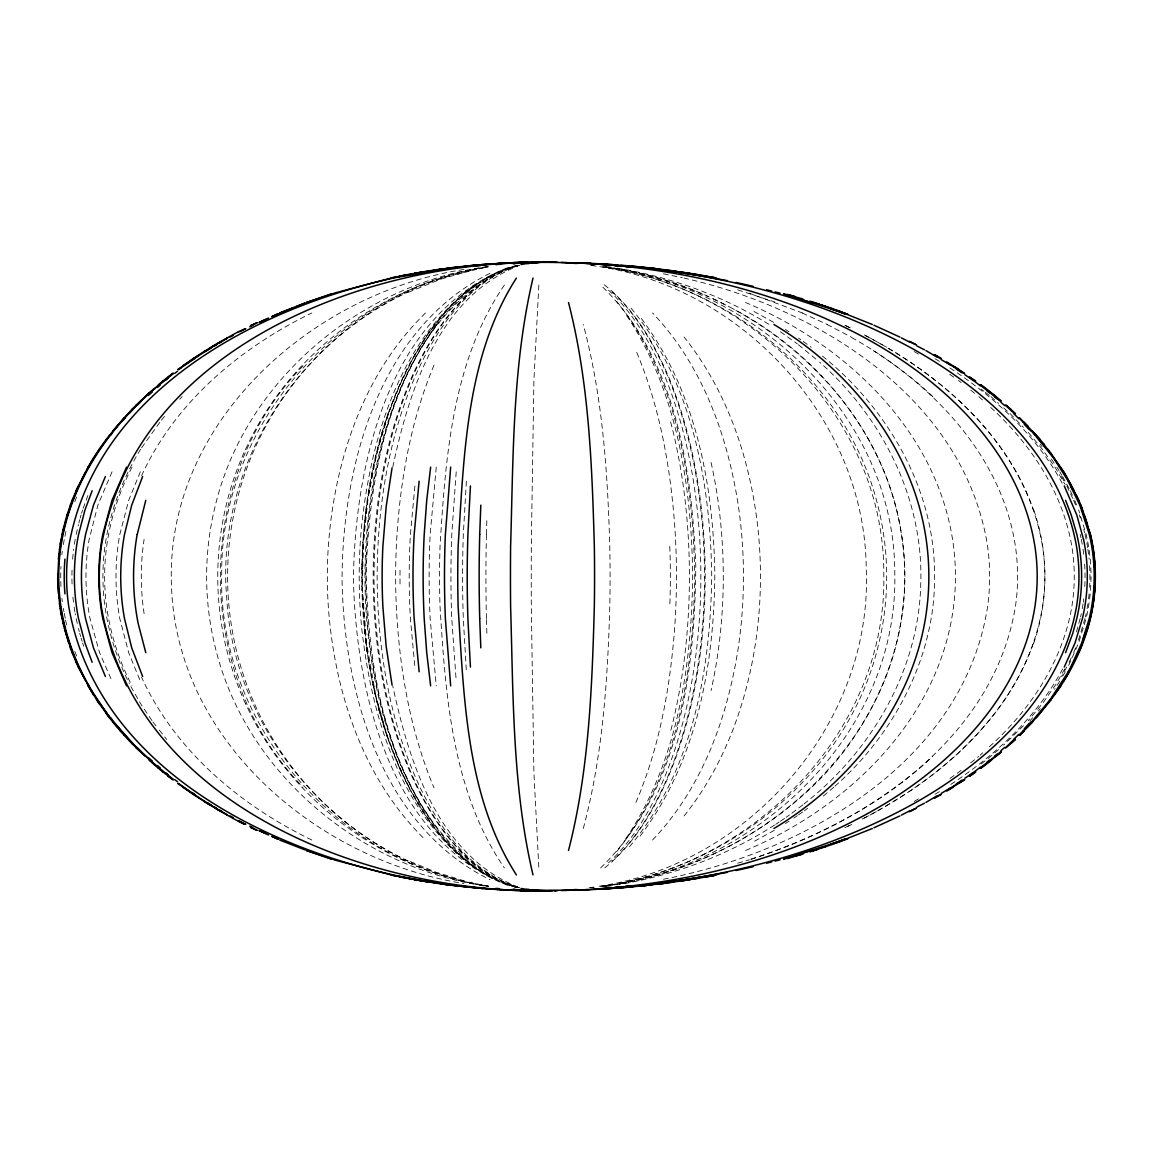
<?xml version="1.0" encoding="UTF-8"?>
<svg xmlns="http://www.w3.org/2000/svg" width="1153" height="1153" viewBox="0 0 1153 1153"><rect width="100%" height="100%" fill="white"/><g stroke="black" fill="none" stroke-linecap="round" stroke-linejoin="round"><path stroke-width="0.75" stroke-dasharray="5 3.75" d="M362.028 564.091L362.028 588.909M361.941 569.049L363.152 539.359M486.436 534.43L486.854 519.729M363.238 544.288L362.431 588.909M363.757 539.359L368.398 495.516L373.586 467.138M466.389 481.219L463.319 534.43A171.35 23.521 90 0 0 463.304 618.584L466.389 671.781M363.526 534.43L365.991 509.986M538.84 285.036L533.897 380.447L531.302 546.306A175.083 3.747 -90 0 0 531.302 606.694L533.897 772.553L538.84 867.964M456.213 471.808L451.774 534.43A171.509 26.966 90 0 0 451.76 618.584L456.213 681.192M414.893 485.961L410.41 534.43A176.078 41.321 -90 0 0 410.396 618.599L414.893 667.039M365.991 509.986C370.084 477.227 377.262 444.784 388.143 413.581M436.252 467.138L430.155 534.43A172.964 33.913 90 0 0 430.141 618.584L436.252 685.862M367.677 500.316C359.722 558.729 360.514 618.541 371.684 676.494M368.585 495.516L376.757 453.302L388.489 413.581M392.755 467.138C409.113 390.42 438.428 297.503 518.129 265.968M63.285 544.634L64.597 537.975M64.928 536.304L65.923 531.317M76.199 534.43L78.418 524.615M374.797 462.497C382.104 430.487 392.179 398.924 407.038 369.565M1080.13 618.57L1076.109 633.271M1084.973 618.57L1078.113 641.385M78.851 522.986L79.701 519.729M583.288 828.503C602.587 756.282 607.66 681.135 609.778 606.694A200.781 27.096 -90 0 0 609.778 546.306C607.66 471.865 602.587 396.718 583.288 324.497M80.177 518.101L81.099 514.858M81.604 513.229L82.627 509.986M388.1 413.495C373.284 456.257 365.27 501.18 362.633 546.306A224.489 92.326 -90 0 0 362.633 606.694C365.27 651.82 373.284 696.743 388.1 739.505M83.16 508.372L87.859 495.516M388.157 413.581C408.349 356.954 441.498 298.656 498.024 272.036M1033.492 643.014C1011.311 706.731 961.717 757.089 906.244 793.509M390.161 409.358L399.947 384.915L412.832 358.583M434.018 365.097C410.036 422.402 399.414 484.505 396.329 546.306A177.648 46.898 -90 0 0 396.329 606.694C399.414 668.495 410.036 730.598 434.018 787.903M74.786 501.656L76.747 496.784M635.966 802.387C659.689 746.856 670.34 686.64 674.75 626.684A277.08 103.064 90 0 0 674.764 526.316C670.34 466.36 659.689 406.144 635.966 350.613M1075.634 647.856L1072.175 655.884M141.531 475.872C174.939 402.296 240.271 347.673 311.872 312.967M140.349 471.808L128.689 500.316L119.811 534.43A174.204 128.689 90 0 0 119.782 618.57L128.689 652.684L140.349 681.192M1069.162 662.269L1071.454 657.484M245.661 449.223C288.351 354.965 379.769 286.333 481.147 267.856M112.043 471.808L97.875 505.144L89.156 539.359A171.105 133.085 90 0 0 90.035 618.57L99.576 652.684L112.043 681.192M132.033 467.138C120.316 489.78 111.899 514.18 107.719 539.359A172.085 129.496 -90 0 0 107.661 613.655C111.971 638.805 120.287 663.22 132.033 685.862M1068.644 665.454L1078.631 643.014L1086.097 618.57A176.625 169.664 90 0 0 1086.155 534.415L1078.631 509.986M409.084 365.847L411.016 362.186M1066.741 667.039L1061.509 676.494M412.976 358.583L427.46 334.918L445.908 311.483M140.637 449.223C122.449 478.798 109.794 511.846 104.966 546.306A212.152 199.858 -90 0 0 104.966 606.694C108.814 633.429 117.102 659.415 129.295 683.498M1065.271 671.781L1061.178 678.843M1062.662 668.913C1036.821 717.209 995.356 755.345 949.913 785.02M1064.781 668.913L1055.442 685.098L1042.326 703.777L1028.231 720.639M414.965 355.038C428.44 331.603 444.986 309.566 465.913 292.286M1059.78 681.192L1054.534 689.335M141.574 447.825L160.339 421.594M625.733 838.808C677.834 761.6 691.814 665.339 692.708 574.021C691.18 484.318 676.97 389.959 625.733 314.192M436.67 324.497C389.714 388.302 370.675 468.363 365.789 546.306A246.166 109.175 -90 0 0 365.789 606.694C370.675 684.637 389.714 764.698 436.67 828.503M504.423 285.036C452.307 360.716 445.548 457.251 440.042 546.306A169.779 30.079 -90 0 0 440.042 606.694C445.548 695.749 452.307 792.284 504.423 867.964M684.104 815.935C727.139 762.147 749.868 694.524 757.68 626.684A279.545 171.163 -90 0 0 757.694 526.316C749.868 458.476 727.139 390.853 684.104 337.065M640.174 836.04C696.556 761.773 714.211 665.367 714.817 574.021C713.491 484.289 695.59 389.844 640.174 316.96M161.406 420.254L166.738 413.495M1038.363 711.012L1040.222 708.764M616.653 851.663C678.54 774.24 693.429 670.325 694.769 574.021C692.766 479.317 677.575 377.377 616.653 301.337M629.466 846.72C692.65 771.789 710.824 669.432 711.718 574.021C710.075 480.224 691.627 379.856 629.466 306.28M1029.744 721.014L1032.699 717.699M179.767 399.197L182.145 396.603M652.54 840.033C702.436 787.787 727.831 716.849 738.453 646.473A290.873 170.63 -90 0 0 738.453 506.527C727.817 436.151 702.436 365.213 652.54 312.967M303.066 365.847C192.796 478.336 192.796 674.664 303.066 787.153M448.445 308.845L458.346 298.973M1023.475 725.713L1003.629 745.141M750.819 859.216C869.276 821.541 993.713 737.877 1015.404 606.694A179.652 153.954 -90 0 0 1015.404 546.306C1002.966 462.699 942.491 394.758 873.282 350.613M425.515 312.967C363.152 373.572 334.399 461.186 328.331 546.306A251.383 137.884 -90 0 0 328.331 606.694C334.399 691.814 363.152 779.428 425.515 840.033M600.612 867.964C679.967 791.145 694.683 671.608 695.807 566.426C691.843 467.657 675.471 356.565 600.612 285.036M980.122 755.186L982.774 752.779M989.404 746.74C1030.148 709.974 1062.562 661.519 1071.814 606.694A182.361 177.648 -90 0 0 1071.814 546.306C1062.562 491.481 1030.148 443.026 989.404 406.26M834.873 786.216C896.328 732.097 937.519 652.036 934.492 569.049C932.518 484.937 885.965 406.678 821.109 355.038M998.541 749.637L988.107 758.559M833.85 787.153L821.109 797.962M460.883 296.667L463.434 294.433M465.999 292.286L479.071 282.557M803.9 804.045C871.25 751.482 918.826 670.484 920.757 583.951C923.755 499.379 882.434 417.372 819.61 362.186M961.155 770.406L949.625 778.693M970.653 762.854L978.796 756.397M802.834 804.909L790.684 814.061M468.594 290.196L473.825 286.232M981.145 763.935L986.723 759.625M474.272 285.036C399.63 340.769 371.136 437.535 361.566 526.316A280.554 146.287 90 0 0 361.566 626.684C371.136 715.465 399.63 812.231 474.272 867.964M804.318 810.775L807.763 808.282M786.144 817.29L789.56 814.883M798.525 814.883L803.165 811.611M780.408 821.239L785.006 818.082M793.812 818.082L797.343 815.675M476.477 284.359L489.881 276.1L487.027 277.599M775.738 824.323L779.241 822.003M904.889 794.417L877.837 810.775M774.557 825.072C727.096 855.685 673.021 875.574 617.388 884.827M785.409 823.545L789.027 821.239M507.19 268.649C459.067 287.183 427.143 331.992 406.029 377.132C377.925 438.644 366.294 506.7 365.775 574.021C365.688 641.587 376.815 709.96 404.271 771.991C425.068 817.78 456.444 863.496 504.538 883.299M501.814 270.825C395.58 326.025 369.234 464.947 366.193 574.021C368.383 683.974 393.115 819.61 496.395 879.681M914.185 801.479L920.108 797.862M935.069 794.23L941.136 790.612M484.505 279.185L487.215 277.599M774.34 830.304L753.947 841.517M869.924 815.085C950.793 771.876 1027.15 701.082 1042.514 606.694A194.987 192.032 -90 0 0 1042.514 546.306C1026.516 448.921 946.267 376.829 862.156 333.923M876.366 811.611L861.305 819.653M489.939 276.1L509.208 267.683M844.875 827.71L851.159 824.568M862.156 819.077L868.44 815.935M492.677 274.673L495.415 273.319M847.325 826.586L852.038 824.323M745.587 850.482C847.109 807.907 939.032 720.106 953.531 606.694A194.641 157.226 -90 0 0 953.531 546.306C939.032 432.894 847.109 345.093 745.587 302.518M408.378 292.286L440.662 279.185L473.811 269.701M489.996 273.319C379.38 327.985 342.614 464.486 342.052 578.979C343.724 691.959 380.879 825.952 489.996 879.681M498.182 272.036L506.484 268.649M500.906 270.825L503.688 269.701M504.538 269.701L515.463 265.968M506.527 268.649L512.033 266.79M751.107 859.216C817.693 837.626 881.541 804.563 932.849 756.397L932.316 756.397M507.608 267.683C388.431 315.115 355.066 463.737 353.409 578.979C356.09 692.766 389.988 838.75 507.608 885.317M510.015 267.683L518.23 265.219M517.25 265.968C468.046 281.909 436.958 328.418 416.507 373.327C388.114 437.809 377.132 508.862 377.146 578.979C377.723 648.808 389.181 719.544 418.222 783.435C438.644 826.932 469.401 871.625 517.25 887.032M449.598 276.1C312.521 315.36 214.054 456.415 226.781 598.825C234.578 740.01 349.431 864.75 488.858 886.21M737.689 863.165L749.421 859.807M454.902 274.673L483.611 267.683M519.398 265.219C468.032 279.703 434.854 327.265 413.451 373.327C384.453 437.621 373.111 508.79 373.14 578.979C373.716 648.894 385.549 719.731 415.21 783.435C436.569 828.056 469.386 873.643 519.282 887.781M519.282 265.219C468.233 280.006 435.358 327.38 414.129 373.327C385.261 437.664 373.99 508.804 374.019 578.979C374.595 648.88 386.341 719.688 415.873 783.435C437.102 827.969 469.66 873.599 519.398 887.781M479.014 267.856C355.455 288.855 244.364 382.897 215.078 506.527A293.121 291.767 -90 0 0 215.063 646.473C244.249 769.455 354.375 863.352 477.256 884.769M663.436 879.22C805.457 851.995 963.346 761.96 987.602 606.694A220.886 219.618 -90 0 0 987.602 546.306C964.47 398.981 819.221 308.673 684.017 278.075M479.071 268.649L488.541 266.79M463.953 269.456C311.224 293.078 164.432 423.439 171.494 586.574C176.899 741.826 317.839 860.167 463.953 883.544M487.805 266.79C340.942 288.827 220.209 424.419 221.707 574.021C217.816 722.931 335.379 860.052 481.147 885M599.185 886.21C749.738 863.986 872.879 722.455 866.234 569.049C865.298 417.227 738.583 282.759 589.111 265.219M602.212 886.21C753.572 865.586 887.479 730.843 883.789 574.021C884.697 419.015 751.857 287.328 602.212 266.79M604.114 886.21C757.045 866.335 898.129 734.086 894.8 574.021C895.204 415.829 755.359 286.607 604.114 266.79M605.815 886.21L611.436 885.317M482.862 267.582L489.737 266.516M608.611 886.21L611.537 885.763M482.574 267.323L487.892 266.516M589.111 887.781L594.155 887.032M590.624 887.868L593.968 887.378M600.655 886.383C728.61 868.497 847.023 774.24 878.082 646.473A289.014 288.971 -90 0 0 878.096 506.527C846.994 378.76 728.624 284.503 600.655 266.617M603.668 886.383L612.459 885.144M932.316 396.603L932.849 396.603C908.088 373.442 880.416 353.524 850.784 337.065M603.668 266.617L610.701 267.611M590.624 265.132L593.968 265.622M479.014 885.144L487.892 886.484M608.611 266.79L611.537 267.237M481.147 885.144L489.737 886.484M605.815 266.79C641.068 272.166 675.629 282.154 708.201 296.667M617.388 268.173C671.651 277.196 724.401 296.335 771.011 325.65M482.804 885.317L487.805 886.21M483.611 885.317L488.541 886.21M481.983 885L468.925 882.175M612.459 267.856C753.428 289.144 887.421 399.197 903.058 546.306A210.293 161.089 -90 0 1 903.058 606.694C887.493 753.14 754.509 863.078 614.203 884.798C680.558 873.397 744.391 845.149 795.844 801.465A436.252 334.211 90 0 0 803.9 794.446C876.121 730.613 917.442 630.633 901.473 534.43C886.902 437.261 818.76 353.928 733.034 308.845M663.436 273.78L682.302 277.714M479.446 884.769C378.717 865.975 288.135 797.458 245.661 703.777M512.033 886.21L517.769 887.781M464.515 880.964L435.964 872.172L408.378 860.715M515.463 887.032L518.302 887.781M514.944 887.032L500.806 882.175L484.303 873.815M737.689 289.835L774.715 301.942M515.535 887.032L507.19 884.351M518.129 887.032C438.428 855.497 409.113 762.58 392.755 685.862M749.133 293.193L802.43 312.967M506.484 884.351L509.323 885.317M510.015 885.317L504.452 883.299M506.527 884.351L500.906 882.175M500.95 882.175L489.881 876.9M802.084 312.967L827.393 324.497M713.246 298.973L728.163 306.28M845.769 325.65L852.038 328.677M844.875 325.29L851.159 328.432M311.872 840.033C240.271 805.327 174.939 750.704 141.531 677.128M753.947 311.483L774.34 322.696M492.677 878.327L481.608 872.172M827.018 324.497L851.202 337.065M864.361 334.918L868.886 337.325M870.4 338.117L886.585 347.255M487.215 875.401C436.987 846.273 407.124 792.529 388.143 739.419M935.069 358.77L941.136 362.388M888.026 348.091C951.081 385.506 1008.789 439.336 1033.492 509.986M914.185 351.521L920.108 355.138M785.409 329.455L789.027 331.761M481.81 872.172L476.405 868.641M949.913 367.98C995.356 397.655 1036.821 435.791 1062.662 484.087M780.408 331.761L797.357 343.882M949.625 374.307L955.506 378.4M798.525 338.117L800.845 339.76M476.477 868.641L471.116 864.822M803.165 341.389L811.15 347.255M470.972 864.822L473.595 866.768M981.145 389.065L983.927 391.213M985.325 392.294L989.505 395.522M431.914 824.323L450.78 846.72L471.202 864.822M798.467 344.718L818.587 361.293M958.446 380.447L961.155 382.594M970.653 390.146L977.441 395.522M468.594 862.804L453.345 849.228L441.253 836.04M990.903 396.603L998.541 403.363M1003.629 407.859L1008.716 412.37M978.796 396.603L982.774 400.221M1009.985 413.495L1023.475 427.287M1028.231 432.361L1042.326 449.223L1055.442 467.902L1064.781 484.087M438.918 833.201C416.276 805.543 400.293 773 388.489 739.419M1040.222 444.236L1042.009 446.499M152.888 721.937L158.22 728.696M159.273 730.051L166.738 739.505M429.81 821.239L411.016 790.814M1051.363 459.038L1055.298 464.818M151.937 720.539L140.637 703.777L130.044 685.098M1056.84 467.138L1059.045 470.64M1059.78 471.808L1061.884 475.324M1062.59 476.506L1069.451 489.146M1061.509 476.506L1065.891 484.39M409.084 787.153L398.217 764.122L387.033 735.153M1066.741 485.961L1072.881 498.716M1070.258 490.731L1073.991 498.716M399.471 768.085L401.23 771.991M1074.711 500.316L1077.997 508.372M1073.602 500.316L1075.634 505.144M74.786 651.344L76.747 656.216M388.157 739.419C377.262 708.216 370.113 675.773 365.991 643.014M82.627 643.014L83.708 646.242M1079.28 514.858L1080.361 518.101M385.606 730.843L387.206 735.153M385.779 730.843L376.945 699.698M81.099 638.142L82.108 641.385M384.396 726.505L378.083 704.238M79.701 633.271L80.638 636.528M378.732 708.764L379.957 713.246M78.418 628.385L79.269 631.642M1083.748 529.515L1084.569 532.787M376.757 699.698L372.808 681.192M375.662 695.115L366.582 643.014L362.763 593.867M77.251 623.485L76.199 618.57A171.566 137.596 -90 0 1 75.19 613.655M63.285 608.366L63.948 611.695M64.265 613.353L65.26 618.354M65.591 620.026L66.586 625.012M366.625 647.856L367.303 652.684M365.991 643.014L362.028 588.909M364.377 628.385L364.867 633.271M486.854 633.271L486.436 618.57M1033.751 509.9A200.838 197.783 90 0 1 1033.751 643.1M74.902 612.012A171.566 137.596 -90 0 1 73.677 603.783M73.475 602.125A171.566 137.596 -90 0 1 72.639 593.867M72.048 583.951A171.566 137.596 -90 0 1 72.048 569.049M72.639 559.133A171.566 137.596 -90 0 1 73.677 549.217M74.368 544.274A171.566 137.596 -90 0 1 75.19 539.345M670.671 422.027A306.294 137.293 -90 0 1 670.671 730.973M1085.045 534.415A171.35 159.1 90 0 1 1087.639 547.574M1087.899 549.217A171.35 159.1 90 0 1 1089.109 559.133M1089.614 565.748A171.35 159.1 90 0 1 1089.614 587.252M1089.109 593.867A171.35 159.1 90 0 1 1088.129 602.125M1087.899 603.783A171.35 159.1 90 0 1 1087.092 608.726M1086.14 613.67A171.35 159.1 90 0 1 1085.434 616.956M486.436 618.556A172.056 16.863 90 0 1 486.436 534.444M144.111 613.655A177.432 126.268 90 0 1 144.111 539.345M408.22 861.046A314.423 314.394 90 0 1 408.22 291.954M608.496 290.181A314.438 157.457 -90 0 1 700.851 576.486A314.438 157.457 -90 0 1 608.496 862.804M612.344 292.012A314.423 160.541 90 0 1 704.512 576.5A314.423 160.541 90 0 1 612.344 860.988M400.033 583.951A175.27 44.549 -90 0 1 400.033 569.049M711.07 462.468A304.608 167.978 90 0 1 711.07 690.532M1080.217 534.415A171.451 157.875 90 0 1 1080.938 537.687M1081.283 539.345A171.451 157.875 90 0 1 1082.235 544.274M1083.027 549.217A171.451 157.875 90 0 1 1083.69 554.175M1084.627 564.091A171.451 157.875 90 0 1 1084.627 588.909M1083.705 598.825A171.451 157.875 90 0 1 1083.272 602.125M1083.027 603.783A171.451 157.875 90 0 1 1082.235 608.726M1081.283 613.655A171.451 157.875 90 0 1 1080.592 616.956M604.143 284.69A314.466 161.103 90 0 1 705.204 576.5A314.466 161.103 90 0 1 604.143 868.324M669.778 546.306A263.994 89.401 -90 0 1 669.778 606.694M245.575 703.82A304.796 304.233 -90 0 1 245.575 449.18M62.276 601.693A171.523 142.741 -90 0 1 61.887 598.349M60.965 586.574A171.523 142.741 -90 0 1 60.965 566.426M61.887 554.651A171.523 142.741 -90 0 1 62.276 551.307M514.944 265.968L512.134 266.79L517.683 265.219L514.944 265.968"/><path stroke-width="1.5" d="M479.706 534.43L480.815 505.144M470.438 485.961L467.902 534.43A171.379 22.181 90 0 0 467.887 618.57L470.438 667.039M58.688 562.433L59.423 554.175M58.371 559.133L59.552 549.232M58.947 554.175L57.65 578.979L59.552 603.768M450.664 467.138L445.375 534.43A171.768 28.926 90 0 0 445.375 618.57L450.664 685.862M59.625 552.532L60.504 545.931M419.13 481.219L414.172 534.43A175.299 39.779 -90 0 0 414.158 618.584L419.13 671.781M430.645 467.138L426.725 500.316L424.218 534.43A173.685 36.002 -90 0 0 424.203 618.599L426.725 652.684L430.645 685.862M59.466 549.232L62.089 534.43M60.749 544.288L61.599 539.359M392.063 467.902L386.183 506.527L382.882 546.306A183.745 54.782 -90 0 0 382.882 606.694L386.183 646.473L392.063 685.098M60.187 544.288L61.037 539.359M137.25 534.43L145.782 500.316M62.003 534.43L63.17 529.515M62.55 534.43L66.168 519.729M63.084 529.515L65.707 519.729M1087.466 628.385L1090.061 618.57A172.229 162.314 90 0 0 1092.237 608.726M1088.893 623.485L1090.118 618.57A173.8 165.369 90 0 0 1090.133 534.415L1080.692 505.144M568.501 850.482C588.981 771.04 592.051 688.327 594.328 606.694A193.2 19.241 -90 0 0 594.328 546.306C592.051 464.673 588.981 381.96 568.501 302.518M533.003 278.075C512.321 365.703 513.33 456.79 510.606 546.306A172.013 9.8 -90 0 0 510.606 606.694C513.33 696.21 512.321 787.297 533.003 874.925M65.62 519.729L67.148 514.858M66.643 518.101L72.048 501.93M1070.748 667.039L1081.73 643.014L1089.239 618.57A171.826 161.261 90 0 0 1089.311 534.415L1079.828 505.144L1068.182 481.219M1087.524 628.385L1080.635 647.856M67.061 514.858L70.391 505.144M1083.388 638.142L1085.016 633.271M70.304 505.144L72.192 500.316M72.106 500.316L78.289 485.961M72.653 500.316L78.735 485.961M92.154 490.731L84.976 509.986L78.591 534.43A171.437 136.674 -90 0 0 78.519 618.584L84.976 643.014L92.154 662.269M1065.588 652.684L1072.78 633.271L1076.787 618.57A171.667 157.298 90 0 0 1076.859 534.415L1071.18 514.858L1065.588 500.316M1080.692 647.856L1069.09 671.781M142.641 476.506L131.73 505.144L124.495 534.43A174.838 128.214 90 0 0 124.495 618.57L131.73 647.856L142.641 676.494M76.055 490.731L88.032 467.138M79.499 484.39L80.998 481.219M105.399 476.506L93.465 505.144L85.567 534.43A171.365 134.469 90 0 0 85.538 618.584L93.465 647.856L105.399 676.494M81.791 479.648L83.376 476.506M1064.277 667.039L1075 643.014L1082.408 618.57A171.004 158.033 90 0 0 1083.561 539.345M126.527 467.138L112.014 500.316L102.776 534.43A172.316 130.894 90 0 0 102.747 618.584L112.014 652.684L126.527 685.862M84.212 474.935L85.87 471.808M1068.182 671.781L1070.863 667.039M86.749 470.251L90.294 464.054M1068.298 671.781L1050.167 699.698L1031.459 722.124M1066.381 676.494L1069.148 671.781M87.959 467.138L90.756 462.497M1063.556 681.192L1066.439 676.494M90.683 462.497L93.595 457.885M91.202 462.497C109.953 430.991 135.449 404.04 163.798 381.009M93.523 457.885L96.549 453.302M1060.904 685.862L1040.121 713.246M96.463 453.302L99.605 448.762M99.533 448.762L106.062 439.754M1050.931 699.698C1069.321 675.658 1083.431 648.116 1090.407 618.57A173.281 164.432 90 0 0 1090.479 534.415L1080.966 505.144L1066.381 476.506M516.4 278.075C466.014 356.508 463.982 456.069 458.13 546.306A169.073 24.602 -90 0 0 458.13 606.694C463.982 696.931 466.014 796.492 516.4 874.925M105.975 439.754L124.077 417.847M1051.248 699.698L1032.31 722.124M110.573 435.301L112.317 433.081M112.864 430.876L132.018 409.358M1036.273 717.699L1040.179 713.246M122.319 421.076L125.173 417.847M1028.433 724.315L1024.296 728.682M1032.612 722.124L1019.656 735.153M129.078 413.581L133.099 409.358M1023.158 730.843L1027.482 726.505M137.005 405.179C91.966 449.511 59.221 509.712 58.76 574.021C57.679 637.984 88.709 698.977 133.099 743.642M1013.674 739.505L1018.618 734.49M1028.505 724.444L1030.969 721.937M131.946 409.358L136.14 405.179M1018.834 735.153L1023.273 730.843M1019.958 735.153L1024.296 730.843M137.207 405.179L141.43 401.028M136.068 405.179L149.126 392.885M140.767 401.028L154.041 388.878M1009.826 743.642L1014.395 739.419L1005.257 747.821M1010.633 743.642L1015.26 739.419M1015.505 739.419L1005.949 747.821M149.054 392.885L173.685 373.327M994.434 756.397L996.999 754.148M1000.847 750.762L1004.695 747.389M148.305 395.45L152.282 391.991M157.572 387.365L160.224 385.059M995.443 756.065L1000.458 751.972M996.235 756.065L1001.193 751.972M1001.438 751.972L986.06 764.122M158.206 384.915L162.991 381.009M165.859 380.043L168.252 378.112M995.543 756.065L980.05 768.085M162.933 381.009L172.719 373.327M986.968 762.119L989.519 760.115M168.179 377.132L173.08 373.327M991.479 760.115L981.088 768.085M973.348 772.553L980.381 767.163M174.881 373.284L177.562 371.237M980.814 768.085L986.103 764.122M178.672 369.565L181.208 367.706M177.648 369.565L188.732 362.186M178.484 369.565L183.572 365.847M183.759 365.847L194.785 358.583M969.745 774.888L972.469 772.957M182.75 365.847L193.257 358.583M969.342 775.868L974.804 771.991M969.976 775.868L975.496 771.991M970.25 775.868L975.712 771.991M188.343 362.186L199.339 355.038M956.212 784.069L961.933 780.221M964.787 778.304L969.068 775.436M195.506 357.704L199.512 355.038M193.2 358.583L204.067 351.535M193.603 358.583L211.042 348.091M963.778 779.673L947.824 789.891M958.734 783.435L964.456 779.673M964.672 779.673L946.454 790.814M773.937 828.503C853.191 780.97 916.246 700.217 927.07 606.694A202.424 159.157 -90 0 0 927.07 546.306C916.246 452.783 853.191 372.03 773.937 324.497M203.995 351.535L209.918 348.091M204.773 351.535L216.058 344.718M947.305 790.814L953.2 787.153M213.838 346.404L216.634 344.718M211.316 347.255L215.525 344.718M209.529 348.091L215.193 344.718M925.974 802.387L936.712 796.046M941.309 793.336L950.504 787.903M215.885 344.718L227.487 338.117M219.459 343.046L222.298 341.389M215.135 344.718L226.968 338.117M216.937 343.882L221.203 341.389M934.319 797.962L940.387 794.417M934.997 797.962L941.324 794.417M221.563 341.389L227.328 338.117M226.608 338.117L232.82 334.918M232.459 334.918L238.44 331.761M230.081 337.065L233.108 335.494M249.769 326.861L252.795 325.29M901.415 815.128L909.097 811.15M916.765 807.158L924.447 803.18M239.781 331.761L245.748 328.677M238.383 331.761L245.229 328.677M909.054 811.611L915.597 808.282M909.688 811.611L916.39 808.282M251.138 325.65L257.278 322.696M250.475 325.65L256.96 322.696M873.945 827.768L899.873 815.935M259.454 322.336L265.81 319.453M272.151 316.571L278.493 313.688M259.079 322.336L268.606 318.012M271.777 316.571L278.132 313.688M872.317 828.503L843.405 840.033L783.651 859.316M280.078 312.967L293.309 307.75M296.609 306.439L304.882 303.167M279.718 312.967L304.565 303.167M838.13 841.517L845.38 838.808M846.461 838.808L831.832 844.155M847.786 838.808L832.408 844.155L840.479 841.517M830.809 844.155L836.674 842.036M825.462 846.72L833.1 844.155M306.208 302.518L332.064 293.741M306.539 302.518L332.352 293.741M816.915 849.228L824.409 846.72M825.649 846.72L809.363 851.663M817.953 849.228L810.357 851.663L818.126 849.228M783.579 858.769L788.738 857.212M799.087 854.114L811.135 850.482M794.042 856.333L802.733 854.027M802.863 854.027L787.211 858.567M333.966 293.193L391.299 278.075M753.197 866.681L736.046 870.529M766.659 863.237L771.717 861.954M775.075 861.089L780.134 859.807M393.144 278.075C254.193 308.845 95.411 392.813 68.776 546.306A169.866 138.274 -90 0 0 68.776 606.694C95.411 760.187 254.193 844.155 393.144 874.925M727.413 872.36L677.834 881.108M521.012 264.556L529.386 263.028M392.553 277.599L400.509 276.1M400.264 276.1L407.831 274.673M392.827 278.075L452.235 267.856L482.415 264.642L474.604 265.219M399.86 276.1L407.513 274.673M391.083 278.075L420.96 272.339M407.211 274.673L415.166 273.319M705.766 876.9L714.428 875.401M706.385 876.9L714.788 875.401M414.878 273.319L422.546 272.036M414.576 273.319L422.128 272.036M706.486 876.9L680.241 880.964M528.189 263.461L543.394 262.062L590.812 263.461M716.676 874.925L647.698 885.144L604.23 889.021M527.67 263.461L540.699 262.091L557.648 262.308M421.998 272.036L429.954 270.825M698.141 878.327L680.731 880.964M429.435 270.825L437.391 269.701M526.229 263.461L540.815 262.091L538.134 262.207M681.005 880.964L689.753 879.681M422.2 272.339L452.062 267.856M420.787 272.339L451.126 267.856M681.337 880.964L663.436 883.299M437.146 269.701L444.842 268.649M436.901 269.701L452.336 267.683M647.265 885.144L665.944 882.679M669.345 882.232L674.433 881.555M663.869 883.299L672.876 882.175M529.414 263.028L540.526 262.091M654.99 884.351L664.315 883.299M655.812 884.351L664.33 883.299L646.3 885.317M451.918 267.683L459.845 266.79M476.607 265.839L481.839 265.248M459.456 266.79L467.369 265.968M450.996 267.856L490.068 263.979M625.344 886.7L630.028 886.21M637.811 886.21L647.107 885.317M638.704 886.21L647.337 885.317M612.805 887.824L618.094 887.291M625.142 886.571L630.432 886.037M467.239 265.968L474.921 265.219M532.21 262.682L534.992 262.408M467.023 265.968L474.762 265.219M614.39 887.781L620.66 887.176M613.05 888.199L623.658 887.176M627.189 886.844L634.265 886.167M639.569 885.648L644.873 885.144M629.307 887.032L638.762 886.21M513.878 263.504L525.999 262.596M648.519 885.144L578.201 890.303M512.854 263.504L527.209 262.538M513.532 263.461L518.504 263.028M620.775 887.781L629.956 887.032L621.381 887.781M512.955 263.461L526.474 262.495C351.795 266.271 134.512 354.115 101.349 546.306A170.082 129.122 -90 0 0 101.349 606.694C133.417 794.95 343.897 883.039 515.175 890.303M566.541 890.303L575.405 889.554M495.804 264.642L499.191 264.354M511.067 263.388L526.359 262.524M577.567 889.539L566.195 890.318M603.653 889.021L612.762 888.444M489.823 263.979L505.461 263.028M593.968 889.338C696.239 882.16 798.784 855.973 886.916 802.387C957.797 758.89 1021.587 691.641 1034.904 606.694A175.818 153.493 -90 0 0 1034.904 546.306C1019.872 451.933 944.221 380.591 863.482 337.065C780.624 292.66 687.375 270.191 593.968 263.662M481.666 264.642L512.84 262.697M481.579 264.642L524.471 262.452L512.465 262.697M587.958 889.539L561.237 890.592M595.063 889.122L607.516 888.358M497.447 263.461L528.204 262.207M577.408 890.303C694.582 885.389 812.908 859.922 915.972 802.387C990.312 760.101 1061.135 694.538 1076.484 606.694A169.621 154.848 -90 0 0 1076.484 546.306C1061.135 458.462 990.312 392.899 915.972 350.613C812.908 293.078 694.582 267.611 577.408 262.697M523.361 262.682L526.791 262.495M505.129 263.028L520.608 262.408M582.928 889.972L520.392 890.592L528.204 890.793M554.795 890.793L557.648 890.692M534.689 262.322L555.876 262.308M534.401 262.322L552.287 262.308M528.189 889.539L538.321 890.793L552.287 890.692M534.877 262.293L543.394 262.062L528.333 262.207M532.801 262.293L543.394 262.062L530.784 262.322M512.782 262.697L529.155 262.38M538.321 890.793L555.876 890.692M526.215 889.539L549.087 890.909M514.93 262.697L516.198 262.697M646.3 267.683L664.387 269.701M505.461 889.972L497.447 889.539M516.198 890.303L514.93 890.303L529.155 890.62M528.074 890.793L536.174 890.909M561.237 262.408L587.958 263.461M512.422 890.303L527.209 890.606L512.854 889.496M530.784 890.678L543.394 890.938L534.689 890.678M532.715 890.707L543.394 890.938L534.401 890.678M526.359 890.476L511.067 889.612M534.877 890.707L543.394 890.938M525.999 890.404L513.878 889.496M512.739 890.318L520.608 890.592M540.714 890.909L529.386 889.972M540.757 890.909L527.67 889.539M505.086 889.972L513.027 890.318M578.345 262.697L648.519 267.856L716.676 278.075M523.087 890.318L526.791 890.505M578.201 262.697L647.698 267.856M595.063 263.878L607.516 264.642M566.195 262.682L577.567 263.461M481.579 888.358L512.84 890.303M489.823 889.021L497.649 889.539M603.653 263.979L612.92 264.556M523.361 890.318L512.955 889.539M523.476 890.318L513.373 889.539M490.068 889.021L474.604 887.781M495.804 888.358L499.191 888.646M566.541 262.697L575.405 263.446M620.775 265.219L629.985 265.968M474.762 887.781L482.487 888.444L452.062 885.144M629.783 265.968L638.762 266.79M614.39 265.219L620.66 265.824M629.307 265.968L638.013 266.79M467.023 887.032L474.921 887.781M612.805 265.176L618.094 265.709M625.142 266.429L630.432 266.963M637.811 266.79L647.337 267.683M625.344 266.3L630.028 266.79M450.996 885.144L481.666 888.358M459.456 886.21L467.369 887.032M647.092 267.683L655.884 268.649M646.876 267.683L655.38 268.649M451.918 885.317L459.845 886.21M532.21 890.318L521.012 888.444M444.395 884.351L452.019 885.317M444.626 884.351L452.336 885.317M664.114 269.701L672.876 270.825M647.265 267.856L666.448 270.321M669.345 270.768L681.798 272.339M663.436 269.701L689.753 273.319M650.105 268.563L655.351 269.269M660.583 269.975L664.085 270.451M669.316 271.157L672.804 271.632M436.901 883.299L444.842 884.351M671.868 270.825L689.681 273.319M420.787 880.661L451.126 885.144M422.2 880.661L452.235 885.144M437.391 883.299L421.998 880.964M689.408 273.319L698.141 274.673M688.6 273.319L706.486 276.1M429.954 882.175L414.576 879.681M681.236 272.339L727.413 280.64M696.916 274.673L705.204 276.1M422.546 880.964L400.033 876.9L414.936 879.681M705.766 276.1L714.788 277.599M706.847 276.403L713.433 277.599M391.083 874.925L420.96 880.661M392.827 874.925L422.445 880.661M392.553 875.401L400.509 876.9M736.046 282.471L753.197 286.319M391.299 874.925L333.966 859.807M766.659 289.763L771.717 291.046M775.075 291.911L780.134 293.193M795.152 296.667L787.355 294.433L795.008 296.667M794.547 296.667L802.863 298.973M783.651 293.684L843.405 312.967L872.317 324.497M783.579 294.231L788.738 295.788M799.087 298.886L811.135 302.518M810.53 301.337L818.126 303.772M809.363 301.337L825.649 306.28M817.477 303.772L825.044 306.28M816.915 303.772L832.48 308.845M306.208 850.482L332.064 859.259M306.539 850.482L332.352 859.259M825.462 306.28L833.1 308.845M832.913 308.845L840.479 311.483M831.832 308.845L847.786 314.192M830.809 308.845L836.674 310.964M839.773 311.483L847.066 314.192M839.182 311.483L846.461 314.192M838.13 311.483L845.38 314.192M279.718 840.033L304.882 849.833M259.454 830.664L265.81 833.547M272.151 836.429L278.493 839.312M259.079 830.664L268.606 834.988M271.777 836.429L278.132 839.312M873.945 325.232L899.873 337.065M250.475 827.35L256.687 830.304M250.821 827.35L257.278 830.304M909.688 341.389L916.39 344.718M238.743 821.239L245.085 824.323M238.383 821.239L244.45 824.323M909.054 341.389L915.597 344.718M239.781 821.239L245.748 824.323M239.247 821.239L245.229 824.323M230.081 815.935L233.108 817.506M249.769 826.139L252.795 827.71M901.415 337.872L909.097 341.85M916.765 345.842L924.447 349.82M232.459 818.082L238.44 821.239M226.608 814.883L232.82 818.082M226.968 814.883L215.135 808.282M221.563 811.611L227.487 814.883M935.227 355.038L941.324 358.583M934.997 355.038L941.107 358.583M934.319 355.038L940.387 358.583M215.885 808.282L221.736 811.611M216.937 809.118L221.203 811.611M219.459 809.954L222.298 811.611M925.974 350.613L936.712 356.954M941.309 359.664L950.504 365.097M210.293 804.909L216.058 808.282M215.525 808.282L203.995 801.465M213.838 806.596L216.634 808.282M947.06 362.186L958.979 369.565M946.454 362.186L963.778 373.327M209.918 804.909L193.2 794.417M208.289 803.18L211.042 804.909M204.773 801.465L210.466 804.909M952.983 365.847L964.672 373.327M952.335 365.847L958.734 369.565M199.339 797.962L204.946 801.465M199.512 797.962L177.648 783.435M956.212 368.931L961.933 372.779M964.787 374.696L969.068 377.564M193.257 794.417L182.75 787.153M192.162 792.615L194.785 794.417M188.732 790.814L194.18 794.417M969.976 377.132L975.712 381.009M969.342 377.132L974.804 381.009M969.745 378.112L972.469 380.043M188.919 790.814L178.484 783.435M981.088 384.915L996.509 396.935M980.814 384.915L986.103 388.878M980.05 384.915L1000.458 401.028L995.443 396.935M973.348 380.447L980.381 385.837M174.881 779.716L177.562 781.763M172.647 779.673L167.747 775.868L173.08 779.673M986.06 388.878L1001.438 401.028M173.685 779.673L154.473 764.122L132.883 743.642M986.968 390.881L989.519 392.885M162.933 771.991L168.179 775.868M165.859 772.957L168.252 774.888M158.206 768.085L162.991 771.991M163.366 771.991L136.068 747.821M158.278 768.085L149.054 760.115M148.305 757.55L152.282 761.009M157.572 765.635L160.224 767.941M994.434 396.603L996.999 398.852M1000.847 402.238L1004.695 405.611M1010.922 409.358L1005.992 405.179L1015.505 413.581M1005.257 405.179L1009.927 409.358M1009.826 409.358L1014.496 413.581M145.091 756.065L131.946 743.642M137.207 747.821L141.43 751.972M1019.656 417.847L1040.438 439.754M1018.834 417.847L1023.273 422.157M1013.674 413.495L1018.618 418.51M1028.505 428.556L1030.969 431.063M136.544 747.821L109.866 717.699L91.202 690.503M1023.994 422.157L1028.26 426.495M1023.158 422.157L1027.482 426.495M1024.296 424.318L1028.433 428.685M132.018 743.642L123.991 735.153M1032.31 430.876L1040.179 439.754M1031.575 430.876L1053.511 457.885L1068.298 481.219M1031.459 430.876L1035.423 435.301M120.186 730.843L124.077 735.153M122.319 731.924L125.173 735.153M1037.34 437.52L1041.13 441.988M116.467 726.505L120.258 730.843M117.664 726.505L119.508 728.682M1040.121 439.754L1044.157 444.236M112.864 722.124L116.539 726.505M1043.854 444.236L1063.873 471.808L1078.92 500.316M1043.883 445.361L1045.685 447.623M105.975 713.246L112.936 722.124M110.573 717.699L112.317 719.919M1047.457 448.762L1050.974 453.302M109.449 717.699L96.463 699.698M1050.931 453.302L1066.439 476.506M99.605 704.238L87.959 685.862M93.595 695.115L78.202 667.039M90.294 688.946L86.749 682.749M1069.09 481.219L1074.106 490.731M84.212 678.065L85.87 681.192M1070.748 485.961L1072.376 489.146M1064.277 485.961L1076.743 514.858L1083.489 539.359M81.791 673.352L83.376 676.494M79.499 668.61L80.998 671.781M1076.47 495.516L1082.537 509.986M76.055 662.269L78.289 667.039M78.735 667.039L72.653 652.684M76.141 662.269L72.106 652.684M72.048 651.07L66.643 634.899M70.304 647.856L72.192 652.684M63.084 623.485L70.391 647.856M1084.324 514.858L1087.524 524.615M68.704 643.014L64.381 628.385M145.782 652.684L138.173 623.485A177.259 127.579 90 0 1 137.178 534.401M66.168 633.271L62.55 618.57M63.17 623.485L60.187 608.712M61.123 613.641L62.089 618.57M60.749 608.712L61.599 613.641M60.504 607.069L59.625 600.468M59.466 603.768L60.273 608.712M59.423 598.825L58.688 590.567M58.457 593.867L57.736 578.979M480.815 647.856L479.706 618.57M58.212 574.021L58.212 578.979M64.943 593.867A169.75 139.254 90 0 1 64.943 559.133M1090.19 534.415A172.229 162.314 90 0 1 1092.237 544.274M1092.525 545.917A172.229 162.314 90 0 1 1093.534 552.518M1093.736 554.175A172.229 162.314 90 0 1 1094.572 562.433M1094.788 565.748A172.229 162.314 90 0 1 1094.788 587.252M1094.572 590.567A172.229 162.314 90 0 1 1093.736 598.825M1093.534 600.482A172.229 162.314 90 0 1 1092.525 607.083M479.72 618.541A171.725 18.765 90 0 1 479.72 534.444M1093.678 564.091A174.694 166.81 90 0 1 1093.866 567.391M1093.866 585.609A174.694 166.81 90 0 1 1093.678 588.909M543.394 262.062L531.36 262.308L543.394 262.062"/></g></svg>
